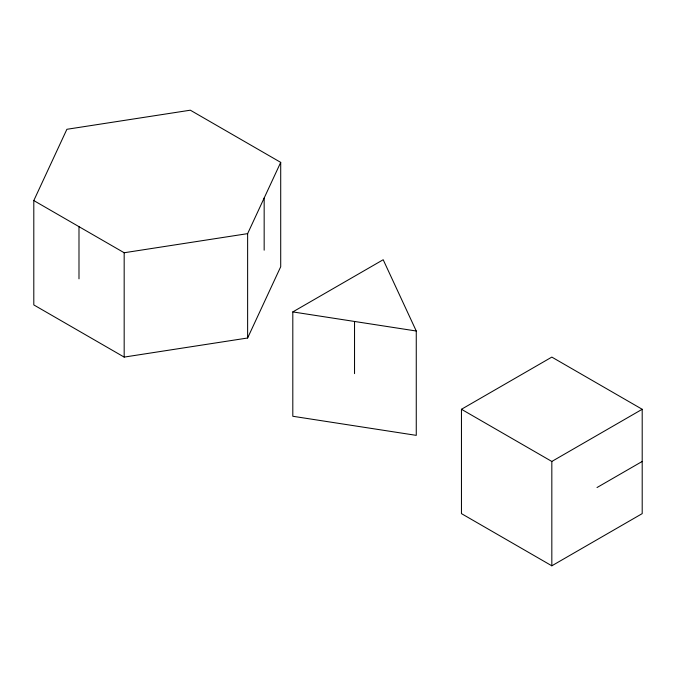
<?xml version="1.0" encoding="UTF-8"?>
<svg xmlns="http://www.w3.org/2000/svg" width="676" height="676" viewBox="0 0 676 676"><rect width="100%" height="100%" fill="white"/><g stroke="black" fill="none" stroke-linecap="round" stroke-linejoin="round"><path stroke-width="1.01" d="M33.8 200.569L66.882 129.293L190.328 110.196L280.709 162.375L280.709 266.724L247.627 338L124.173 357.097L33.8 304.918L33.8 200.569L124.173 252.748L247.627 233.642L280.709 162.375M292.809 311.915L383.191 259.736L416.264 331.012L416.264 435.361L292.809 416.264L292.809 311.915L416.264 331.012M461.454 409.276L551.827 357.097L642.2 409.276L642.2 513.625L551.827 565.804L461.454 513.625L461.454 409.276L551.827 461.454L642.2 409.276M597.009 487.54L642.2 461.454M551.827 461.454L551.827 565.804M354.537 321.463L354.537 373.634M264.164 198.009L264.164 250.188M247.627 233.642L247.627 338M124.173 252.748L124.173 357.097M78.991 226.654L78.991 278.833"/></g></svg>
